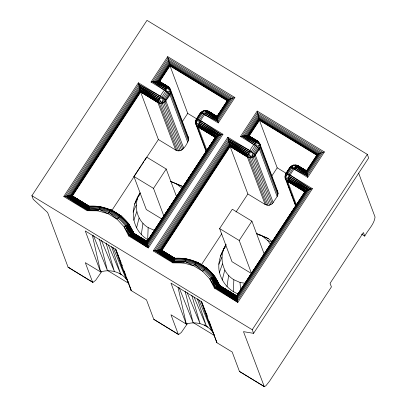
<?xml version="1.0" encoding="UTF-8"?>
<svg xmlns="http://www.w3.org/2000/svg" width="407" height="407" viewBox="0 0 407 407"><rect width="100%" height="100%" fill="white"/><g stroke="black" fill="none" stroke-linecap="round" stroke-linejoin="round"><path stroke-width="0.61" d="M222.955 134.254L148.346 247.929L129.431 235.465L124.064 226.755L116.997 219.129L108.038 213.68L97.848 210.806L87.179 210.719L87.393 209.895L88.95 208.984L89.118 206.135C104.304 205.153 119.46 211.813 128.739 223.926L134.101 233.608L147.161 241.555L215.445 137.281L217.445 135.974L222.955 134.254L199.552 120.05L196.469 118.961C194.826 121.601 195.385 125.417 198.163 127.05L215.425 137.551M312.439 188.685L237.825 302.365L215.12 287.591L209.753 278.876L202.681 271.25L193.722 265.802L183.537 262.932L172.863 262.846L173.077 262.016L174.639 261.106L174.801 258.257C189.988 257.28 205.143 263.94 214.423 276.053L219.79 285.734L236.645 295.986L304.929 191.717L306.924 190.405L312.439 188.685L289.031 174.486L285.948 173.397C284.656 175.62 284.641 178.617 286.487 180.545L296.031 206.074M140.145 192.989C132.718 204.289 136.538 220.701 148.163 227.605L147.68 239.637C131.105 229.558 129.36 207.992 140.14 192.959M233.364 291.763L233.847 279.731C221.978 272.695 218.406 255.937 226.104 244.556C221.133 252.951 217.185 262.464 219.434 272.385C221.861 281.898 228.627 290.481 238.019 293.813M195.787 120.589L196.469 118.961C198.718 116.026 200.071 111.615 204.09 110.638C209.152 109.742 212.754 114.83 217.053 116.539L227.625 100.259L230.499 98.799L234.9 97.522L167.699 56.639L151.033 82.036L165.781 91.051L169.933 94.648L187.688 142.14C185.633 146.378 181.319 153.327 175.651 150.046L158.389 139.545L140.634 92.053L138.375 82.799L161.813 97.095L165.659 100.219L183.72 148.189M324.384 151.953L318.869 153.673L317.104 154.691L316.849 155.25L259.442 120.33L257.178 111.075L324.384 151.953L307.712 177.35L292.999 168.437L290.277 167.297L289.921 167.348L285.948 173.397L285.266 175.02M285.923 173.667L289.921 167.348C291.819 165.145 295.05 164.25 297.715 165.552L306.466 170.843L307.712 177.35M180.042 150.738L162.286 103.241L163.049 97.96L167.018 91.911L170.742 90.354C169.236 85.384 162.948 84.473 159.437 81.405L156.853 81.146L151.033 82.036M277.472 190.893L278.098 193.757L277.167 196.571L272.212 203.77L269.52 205.169L251.765 157.672L252.528 152.391L256.496 146.342L260.221 144.785C258.72 139.82 252.426 138.909 248.916 135.836L246.337 135.582L240.512 136.472L257.178 111.075M141.305 234.493L142.949 223.392M226.989 286.614L228.632 275.519M167.699 56.639L169.332 63.629L157.85 81.13L166.901 87.23L170.742 90.354C171.362 94.907 167.226 98.346 164.972 101.842C163.054 103.546 160.104 103.866 157.891 102.554L140.634 92.053L72.37 196.057L71.774 195.696L69.587 195.584L63.762 196.479L138.375 82.799M187.688 142.14C188.94 140.196 188.945 137.454 187.413 135.663M147.161 241.555L134.101 233.608L129.222 224.7L127.345 224.985L124.064 226.755L128.724 235.994L148.346 247.929L147.095 241.422L215.445 137.281L197.003 126.114M196.444 119.236L200.437 112.917L200.799 112.866L203.52 114.006L218.233 122.919L216.987 116.412L207.107 110.724M214.413 288.12L237.825 302.365L236.579 295.858L219.556 285.511L217.694 285.989L214.413 288.12L209.753 278.876L212.128 277.498L214.458 276.755L214.911 276.821L219.79 285.734L236.645 295.986M175.651 150.046L157.891 102.554C159.396 96.591 163.263 90.517 167.964 86.625L169.368 87.764L188.619 139.321M207.041 150.799L198.163 127.05C199.669 121.093 203.536 115.013 208.236 111.121L216.967 116.494L227.625 100.259L169.699 65.023L169.332 63.629L228.541 99.649L217.058 117.145L207.173 111.727L204.09 110.638L201.465 113.044L197.497 119.088L195.63 123.53L206.13 151.628M269.52 205.169L268.004 205.321L265.13 204.477L247.37 156.985C248.875 151.028 252.747 144.948 257.443 141.056L258.847 142.201M296.525 205.23L287.642 181.481C289.148 175.524 293.02 169.444 297.715 165.552L306.451 170.925L317.104 154.691L259.178 119.455L248.524 135.689L256.995 141.193L259.712 143.401L277.981 192.282M136.554 227.884L139.062 217.989M222.237 280.006L224.745 270.111M178.52 150.885L160.765 103.393L158.048 101.185L140.196 90.527L71.23 195.604L88.853 206.247L100.468 206.639L99.288 209.442L97.848 210.806L87.393 209.895L88.273 207.26L89.118 206.135L72.166 195.843L140.517 91.702L159.269 103.159L177.025 150.651M227.854 137.23L229.675 144.958L160.709 250.035L174.537 258.374L186.157 258.766L184.971 261.569L183.537 262.932L173.077 262.016L173.957 259.386L174.801 258.257L161.65 250.274L159.066 250.02L153.241 250.91L227.854 137.23L251.292 151.526L255.138 154.65L273.199 202.62M133.75 220.263L136.767 211.752M219.434 272.385L222.451 263.878M88.95 208.984L68.345 195.686L139.423 87.393L158.44 100.117L162.286 103.241L164.148 98.804L168.116 92.755L170.742 90.354L154.299 81.415L168.432 59.88L231.725 98.382L217.592 119.917L205.611 113.522L203.52 114.006L199.552 120.05L199.995 122.075L219.78 135.114L147.705 244.928L130.138 234.976C123.916 217.852 105.576 207.112 87.617 209.106L65.379 196.133L138.726 84.381L160.526 96.276M268.004 205.321L250.244 157.824L247.527 155.616L229.675 144.958L230.113 146.484L247.37 156.985L250.244 157.824L251.765 157.672L253.627 153.236L257.595 147.186L260.221 144.785L256.379 141.661L247.329 135.562L258.811 118.066L318.02 154.08L306.537 171.576L296.652 166.163L293.569 165.074L290.944 167.475L286.976 173.519L285.114 177.961L295.767 206.456M284.992 176.485L286.309 173.346L290.277 167.297L292.134 165.598M133.089 212.149L136.223 205.113M218.773 264.275L221.912 257.239M134.61 204.095L137.469 198.524M220.294 256.222L223.153 250.651M87.179 210.719L63.762 196.479L87.393 209.895L99.288 209.442L108.038 213.68L110.597 210.277L111.264 209.9L121.133 215.969L129.222 224.7M250.01 150.707L228.205 138.818L154.863 250.57L173.301 261.233L184.971 261.569L193.722 265.802L196.281 262.403L196.947 262.027L206.822 268.096L214.911 276.821M200.799 120.772L221.357 134.651L148.016 246.403L129.431 235.465L125.468 225.885L131.11 234.356L147.482 243.824L218.554 135.531L198.713 124.618L195.63 123.53L204.09 110.638L217.592 119.917M172.863 262.846L153.241 250.91L173.077 262.016L184.971 261.569L194.8 264.54L203.785 270.065L211.152 278.012L216.794 286.482L236.96 298.255L308.038 189.962L288.192 179.049L285.114 177.961L293.569 165.074L307.071 174.349L321.204 152.818L257.911 114.316L243.778 135.846L254.818 143.457L255.265 145.482L259.412 149.079L277.167 196.571M101.618 271.683L95.645 280.331L92.933 282.402L68.081 267.196L47.634 212.51L33.242 199.303L31.899 195.706L146.988 20.35L367.323 154.385L368.666 157.982L253.576 333.338L243.488 331.649L264.306 386.65L265.903 385.739L269.505 381.242L331.415 286.91L330.072 283.313L363.405 232.519L364.753 236.121C367.953 229.848 374.257 224.343 375.056 217.028L358.608 173.041M87.617 209.106L67.028 195.853L139.102 86.04L159.727 97.578L161.813 97.095L165.781 91.051L165.339 89.026L154.299 81.415M69.587 195.584L139.738 88.701L158.44 100.117L140.003 89.789L70.579 195.569L88.578 206.629L88.935 207.204L99.807 207.687L110.144 210.811L119.597 216.626L127.345 224.985L132.794 233.526L147.293 242.857L217.445 135.974L198.713 124.618L216.595 136.376L147.166 242.16L132.794 233.526C125.977 216.153 107.443 205.194 88.97 206.598L69.587 195.584L88.273 207.26L88.93 208.013L99.547 208.486L109.641 211.538L118.875 217.211L126.44 225.376L132.01 233.867L147.482 243.824M88.853 206.247L71.774 195.696L140.369 91.178L158.048 101.185L140.003 89.789M164.499 90.227L152.65 81.695L168.055 58.226L233.308 97.919L217.903 121.388L204.767 114.728M167.018 91.911L166.158 88.004L155.616 81.247L168.747 61.233L230.499 98.799L217.369 118.813L206.43 112.5L202.391 113.431M188.502 137.846L170.233 88.97L167.516 86.757L159.04 81.252L169.699 65.023L187.719 113.39L196.922 118.992M159.437 81.405L168.208 86.828L159.437 81.405L169.846 65.542L227.391 100.554M159.641 81.619L169.958 65.898L227.371 100.819M162.184 219.215L146.306 209.554L133.928 176.455L146.632 157.102L166.214 169.017L176.602 196.8M111.722 210.653L141.326 165.547M142.023 164.489L143.763 161.833M144.46 160.77L158.389 139.545M182.214 121.774L187.719 113.39M163.904 216.148L153.515 188.365L166.214 169.017M218.233 122.919L234.9 97.522M128.134 224.73L133.425 233.364L147.08 241.504L215.679 136.991L198.321 125.682L196.143 124.913M128.724 235.994L132.794 233.526L147.11 241.763L216.071 136.686L198.321 125.682L216.595 136.376M173.301 261.233L156.512 250.285L228.586 140.471L249.206 152.009L251.292 151.526L255.265 145.482L240.512 136.472M174.639 261.106L157.824 250.117L228.902 141.824L248.494 153.322L251.765 157.672L254.456 156.278L259.412 149.079L260.343 146.261L260.221 144.785L243.778 135.846M236.96 298.255L217.694 285.989L212.128 277.498L204.558 269.337L195.329 263.66L185.231 260.612L174.613 260.134L173.957 259.386L159.066 250.02L229.217 143.132L247.919 154.548L251.765 157.672M228.902 141.824L247.919 154.548L229.487 144.22L160.058 250L174.267 258.755L174.623 259.325L185.49 259.814L195.828 262.937L205.281 268.747L213.029 277.106L218.478 285.653L236.772 297.288L306.924 190.405L288.192 179.049L306.074 190.812L236.65 296.591L218.478 285.653C211.66 268.274 193.132 257.316 174.654 258.725L159.066 250.02M174.537 258.374L161.253 250.127L229.848 145.609L247.527 155.616L229.487 144.22M161.65 250.274L174.913 258.435L161.65 250.274L229.996 146.133L248.748 157.59L266.504 205.082M161.854 250.488L230.113 146.484L247.868 193.981L265.13 204.477M253.978 144.663L242.129 136.131L257.534 112.658L322.787 152.355L307.382 175.824L294.251 169.159M256.496 146.342L255.637 142.435L245.095 135.679L258.231 115.669L319.983 153.23L306.847 173.245L295.909 166.936L291.875 167.862M248.916 135.836L257.692 141.265L248.916 135.836L259.325 119.979L316.875 154.986M249.12 136.05L259.442 120.33L277.198 167.821L286.406 173.423M219.617 228.576L239.199 240.491L251.577 273.59L231.99 261.681L219.617 228.576L232.316 209.229L251.902 221.143L264.275 254.243M201.2 265.084L221.749 233.776M236.029 212.022L247.868 193.981M271.693 176.206L277.198 167.821M239.199 240.491L251.902 221.143M187.306 323.809L181.329 332.458L178.622 334.523L153.77 319.322L146.505 299.893L131.191 290.578L115.853 249.557L85.277 230.957L100.615 271.978C110.877 268.523 123.525 272.578 128.495 282.519M213.823 276.852L219.114 285.485L236.564 295.94L305.158 191.422L287.8 180.118L285.622 179.345M218.478 285.653L236.589 296.194L305.55 191.117L287.8 180.118L306.074 190.812M251.923 273.072L253.296 270.981M253.978 269.933L255.011 268.366M258.44 263.136L259.473 261.564M260.5 259.997L261.874 257.906M262.907 256.334L263.588 255.291M290.283 175.208L310.841 189.082L237.495 300.834L215.12 287.591L211.152 278.012L215.822 287.098L237.184 299.364L309.259 189.545L289.479 176.506L289.031 174.486L292.999 168.437L295.09 167.959L307.071 174.349M253.576 333.338L252.233 329.741L367.323 154.385M200.743 112.805L201.399 112.037M138.212 196.652L139.377 195.294M289.891 167.618L290.878 166.468M223.896 248.774L225.447 246.968M170.864 91.829L169.007 93.529L165.038 99.573L163.721 102.712L181.476 150.208M202.655 111.167L200.799 112.866L196.83 118.915L195.513 122.054L195.955 123.24M68.452 267.511L69.124 267.302M132.794 233.526L133.872 233.389L147.095 241.422M163.049 97.96L159.015 98.886L139.423 87.393M252.528 152.391L248.494 153.322L228.586 140.471M88.93 208.013L87.948 208.099L67.028 195.853M174.613 260.134L173.631 260.226L156.512 250.285M88.935 207.204L88.273 207.26L68.345 195.686M174.623 259.325L173.957 259.386L157.824 250.117M195.63 123.53L199.288 123.387L219.78 135.114M285.114 177.961L288.767 177.818L309.259 189.545M121.133 215.969L119.597 216.626L116.997 219.129L109.117 212.413M206.822 268.096L205.281 268.747L202.681 271.25L194.8 264.54M258.959 234.941L260.724 235.215L268.289 238.553L272.7 242.114M233.847 279.731L240.038 282.458L244.938 283.226M100.28 206.736L111.442 210.088L111.264 209.9M185.963 258.862C200.875 261.569 213.985 271.642 219.79 285.734M205.606 110.485L207.789 111.259L216.967 116.494M295.09 164.921L297.268 165.69L306.451 170.925M305.158 191.422L286.487 180.545L304.904 191.982M260.724 235.215L256.232 233.465L268.289 238.553M176.735 184.071L182.601 186.426L170.548 181.339L176.735 184.071L181.954 188.278M296.586 165.156L306.466 170.843M148.163 227.605L154.35 230.331M262.423 236.192L267.638 240.405L271.962 242.43M155.616 81.247L166.901 87.23L156.853 81.146L169.063 62.546L229.39 99.242L217.18 117.847L207.173 111.727L217.369 118.813M245.095 135.679L256.379 141.661L246.337 135.582L258.547 116.977L318.869 153.673L306.659 172.278L296.652 166.163L306.847 173.245M152.65 81.695L165.339 89.026M242.129 136.131L254.818 143.457M157.85 81.13L167.516 86.757L158.501 81.166L169.521 64.372L228.017 99.954L216.997 116.748L207.789 111.259L217.058 117.145M247.329 135.562L256.995 141.193L247.98 135.597L259.005 118.803L317.496 154.385L306.476 171.179L297.268 165.69L306.537 171.576M199.995 122.075L221.357 134.651M289.479 176.506L310.841 189.082M147.293 242.857L132.01 233.867L127.345 224.985M198.163 127.05L215.445 137.281M287.642 181.481L304.929 191.717L287.612 180.947M236.772 297.288L217.694 285.989L213.029 277.106M198.133 126.511L215.679 136.991M159.04 81.252L167.964 86.625M248.524 135.689L257.443 141.056M161.253 250.127L174.756 258.262M71.774 195.696L89.072 206.135M305.998 170.65L297.715 165.552M361.513 234.147L364.753 236.121M133.928 176.455L153.515 188.365M111.976 210.414L121.021 215.919L128.739 223.926L134.101 233.608M31.899 195.706L252.233 329.741M119.592 273.367L121.739 274.674M204.202 324.837L207.962 327.126M107.382 270.385L129.044 283.567M193.066 322.512L214.189 335.363M68.081 267.196L92.933 282.402M153.77 319.322L178.622 334.523M214.179 334.64C209.213 324.7 196.561 320.645 186.299 324.099L170.965 283.084L201.541 301.684L216.875 342.699L232.188 352.014L239.453 371.443L263.934 386.34M264.306 386.65L239.453 371.443M236.564 295.94L219.556 285.511L214.458 276.755L206.441 268.106L196.662 262.093M236.589 296.194L219.114 285.485L214.458 276.755M72.166 195.843L88.695 205.983M147.11 241.763L133.425 233.364L128.775 224.628L120.757 215.98L110.979 209.966M147.08 241.504L133.872 233.389L128.775 224.628M229.848 145.609L247.339 156.446M140.369 91.178L157.86 102.015M229.996 146.133L247.37 156.985M140.517 91.702L157.891 102.554M65.379 196.133L87.393 209.895M228.205 138.818L249.206 152.009M138.726 84.381L159.727 97.578M154.863 250.57L173.077 262.016M308.038 189.962L288.767 177.818L287.907 173.911M218.554 135.531L199.288 123.387L198.423 119.48M237.184 299.364L216.794 286.482L212.128 277.498M215.822 287.098L237.495 300.834M71.23 195.604L88.578 206.629M147.705 244.928L131.11 234.356L126.44 225.376M130.138 234.976L148.016 246.403M295.09 167.959L307.382 175.824M205.611 113.522L217.903 121.388M160.709 250.035L174.267 258.755M139.102 86.04L159.015 98.886L162.286 103.241M208.236 111.121L217.053 116.539M267.638 240.405L270.467 244.337M194.063 297.115L206.349 326.144L197.329 298.728M108.379 244.994L120.665 274.023L111.645 246.601M187.134 292.577L200.025 323.494L191.753 295.202M101.45 240.451L114.342 271.372L106.069 243.081M198.733 299.623L211.548 330.504L201.063 301.175M113.044 247.502L125.865 278.383L115.379 249.048M179.141 287.693L193.142 322.792L185.078 291.188M93.457 235.567L107.453 270.67L99.394 239.067M201.572 301.562L206.639 314.474M115.654 248.85L121.184 262.937M121.647 264.112L122.339 265.873M288.985 187.169L289.652 188.95M291.427 193.701L292.094 195.482M293.869 200.234L294.978 203.2M278.098 193.757L260.343 146.261L258.486 147.96L254.517 154.009L253.2 157.148L270.955 204.64M277.823 195.218L260.068 147.726L259.106 148.606L255.138 154.65L254.456 156.278L272.212 203.77M196.622 125.02L206.547 151.643M188.344 140.786L170.584 93.295L169.627 94.175L165.659 100.219L164.972 101.842L182.733 149.338M214.423 276.053L215.308 278.424M178.251 334.213L170.986 314.784L186.299 324.099L178.047 287.352M128.739 223.926L129.401 225.707M92.562 282.092L85.302 262.663L100.615 271.978L92.364 235.231M206.395 313.405L207.468 316.397M209.178 321.179L216.875 342.699L216.412 340.924M124.135 270.848L126.058 276.226M126.485 277.421L131.191 290.578L130.255 287.027M240.038 282.458L240.618 290.674"/></g></svg>
